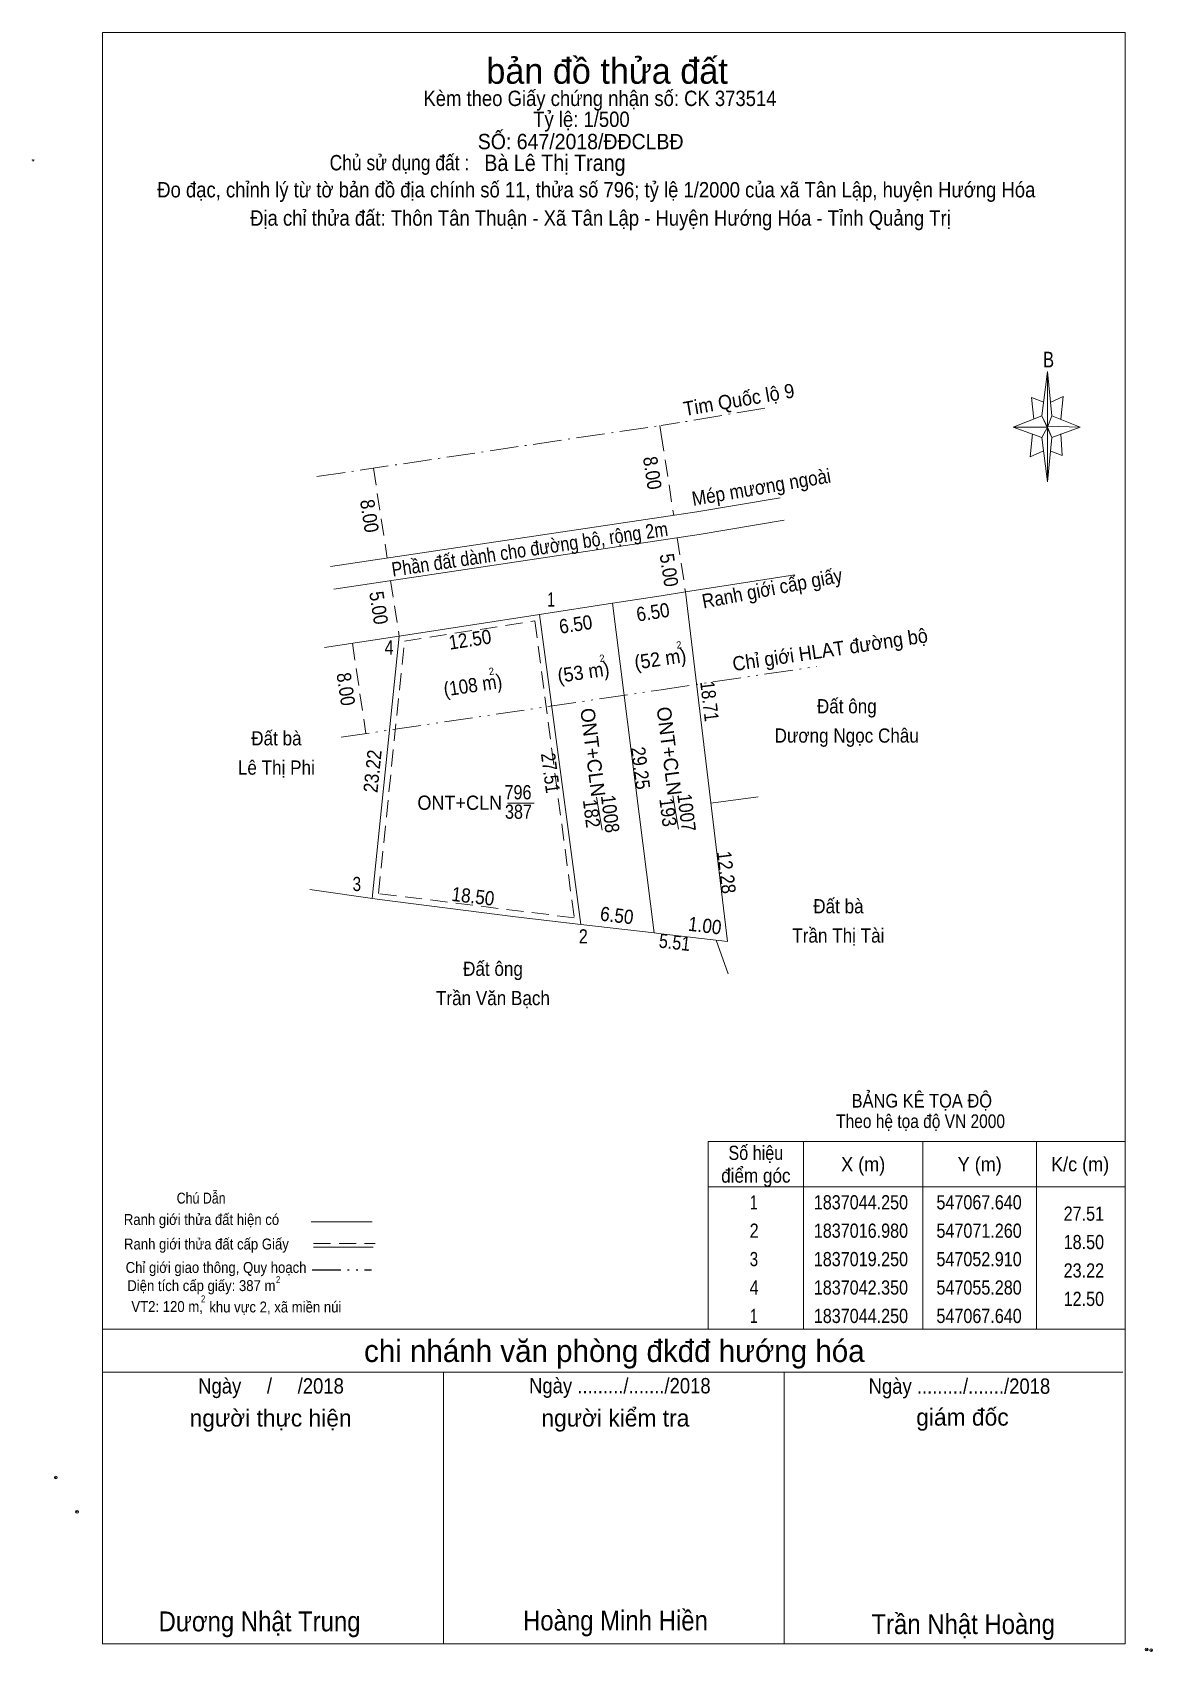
# Model space of a CAD drawing. Header units: metres. Extents: x 546595 to 547263, y 1836728 to 1837099.
# Drawn here: x 547023 to 547121.6, y 1836953 to 1837095.5 of the extents above; entities that cross this region are included whole.
import ezdxf
from ezdxf.enums import TextEntityAlignment as Align

# ---------------------------------------------------------------- set-up
doc = ezdxf.new("R2010")
doc.units = ezdxf.units.M
doc.header["$LTSCALE"] = 0.5
doc.header["$PDMODE"] = 32
doc.header["$PDSIZE"] = 0.25
for name, pattern in [('DASH_DOUBLE_DOT', [9.2, 5, -1.2, 0.3, -1.2, 0.3, -1.2]), ('DOT_DASHED', [7.7, 5, -1.2, 0.3, -1.2]), ('DOTTED', [1.5, 0.3, -1.2]), ('MEDIUM_DASHED', [4.5, 3, -1.5])]:
    doc.linetypes.add(name, pattern=pattern)
for name, color, linetype, lineweight in [('1', 7, 'DOTTED', 13), ('10', 7, 'Continuous', 13), ('15', 7, 'Continuous', 13), ('23', 7, 'Continuous', 13), ('5', 7, 'Continuous', 13), ('61', 7, 'Continuous', 13), ('63', 7, 'Continuous', 13)]:
    doc.layers.add(name, color=color, linetype=linetype, lineweight=lineweight)
doc.layers.add('34', color=7, linetype='Continuous')
doc.layers.add('6', color=7, linetype='Continuous')

msp = doc.modelspace()

# ---------------------------------------------------------------- linework, layer by layer
at = {"layer": '1', "linetype": 'MEDIUM_DASHED'}
msp.add_lwpolyline([(547067.21, 1837043.68), (547070.68, 1837017.56), (547053.46, 1837019.69), (547055.74, 1837041.91)], close=True, dxfattribs=at)
at = {"layer": '1'}
msp.add_point((547022.99, 1837084.25), dxfattribs=at)
at = {"layer": '10'}
msp.add_line((547086.86, 1837028.2), (547082.71, 1837027.65), dxfattribs=at)
at = {"layer": '15', "linetype": 'MEDIUM_DASHED'}
for p, q in [((547078.22, 1837060.87), (547078.34, 1837060.09)), ((547078.34, 1837060.09), (547079.44, 1837052.97)), ((547053.01, 1837057.12), (547054.22, 1837049.21)), ((547079.75, 1837050.99), (547080.48, 1837046.23)), ((547054.52, 1837047.24), (547055.28, 1837042.35)), ((547051.16, 1837041.72), (547052.35, 1837033.77))]:
    msp.add_line(p, q, dxfattribs=at)
at = {"layer": '15'}
msp.add_line((547071.26, 1837016.98), (547067.64, 1837044.25), dxfattribs=at)
at = {"layer": '23'}
msp.add_line((547090.09, 1837047.74), (547080.48, 1837046.23), dxfattribs=at)
at = {"layer": '5'}
for p, q in [((547111.83, 1837061.73), (547112.33, 1837065.63)), ((547111.83, 1837059.83), (547109.33, 1837060.73)), ((547112.73, 1837061.73), (547115.23, 1837060.73)), ((547112.73, 1837059.83), (547112.33, 1837055.93)), ((547113.53, 1837060.13), (547113.63, 1837058.23)), ((547113.63, 1837058.23), (547112.63, 1837058.63)), ((547047.53, 1836990.81), (547052.91, 1836990.81)), ((547047.73, 1836988.57), (547052.99, 1836988.57)), ((547029.17, 1836981.37), (547119.17, 1836981.37)), ((547029.17, 1836977.57), (547118.97, 1836977.57)), ((547029.17, 1836977.57), (547118.97, 1836977.57)), ((547029.17, 1836977.57), (547118.97, 1836977.57)), ((547059.17, 1836953.67), (547059.17, 1836977.57)), ((547089.17, 1836953.67), (547089.17, 1836977.57)), ((547119.17, 1836953.67), (547029.17, 1836953.67))]:
    msp.add_line(p, q, dxfattribs=at)
at = {"layer": '5', "linetype": 'MEDIUM_DASHED'}
msp.add_line((547047.73, 1836988.89), (547053.17, 1836988.89), dxfattribs=at)
at = {"layer": '5', "linetype": 'DASH_DOUBLE_DOT', "lineweight": 25}
msp.add_line((547047.63, 1836986.59), (547052.85, 1836986.59), dxfattribs=at)
at = {"layer": '5'}
for points in [[(547029.17, 1837095.47), (547119.17, 1837095.47), (547119.17, 1836953.67), (547029.17, 1836953.67)], [(547112.33, 1837065.63), (547112.73, 1837061.73), (547112.33, 1837060.73)], [(547112.33, 1837060.73), (547109.33, 1837060.73), (547111.83, 1837061.73), (547112.73, 1837059.83), (547115.23, 1837060.73), (547112.33, 1837060.83)], [(547112.33, 1837060.73), (547112.33, 1837055.93), (547111.83, 1837059.83)]]:
    msp.add_lwpolyline(points, close=True, dxfattribs=at)
for points in [[(547112.63, 1837062.93), (547113.73, 1837063.43), (547113.53, 1837061.43)], [(547112.03, 1837062.93), (547110.93, 1837063.33), (547111.13, 1837061.43)], [(547112.33, 1837060.73), (547111.83, 1837061.73), (547109.33, 1837060.73)], [(547112.33, 1837060.73), (547112.73, 1837059.83), (547115.23, 1837060.73)], [(547111.03, 1837060.13), (547110.83, 1837058.13), (547111.93, 1837058.63)]]:
    msp.add_lwpolyline(points, dxfattribs=at)
for p in [(547025.05, 1836968.3), (547026.92, 1836965.29), (547121.07, 1836953.17), (547121.47, 1836953.11)]:
    msp.add_point(p, dxfattribs=at)
at = {"layer": '61', "linetype": 'DOT_DASHED'}
for p, q in [((547087.47, 1837062.41), (547079.95, 1837061.13)), ((547048.04, 1837056.38), (547078.34, 1837060.89)), ((547078.34, 1837060.89), (547079.95, 1837061.13))]:
    msp.add_line(p, q, dxfattribs=at)
at = {"layer": '61'}
for p, q in [((547088.81, 1837054.52), (547081.47, 1837053.27)), ((547049.22, 1837048.47), (547078.34, 1837052.8)), ((547078.34, 1837052.8), (547081.47, 1837053.27)), ((547089.15, 1837052.55), (547081.69, 1837051.28)), ((547049.51, 1837046.49), (547078.34, 1837050.78)), ((547078.34, 1837050.78), (547081.69, 1837051.28)), ((547067.64, 1837044.25), (547074.06, 1837045.24)), ((547074.06, 1837045.24), (547078.34, 1837045.9)), ((547077.72, 1837016.22), (547074.06, 1837045.24)), ((547078.34, 1837045.9), (547080.48, 1837046.23)), ((547080.48, 1837046.23), (547084.18, 1837015.46)), ((547052.91, 1837019.25), (547055.28, 1837042.35)), ((547047.42, 1837020.06), (547053.55, 1837019.16)), ((547071.26, 1837016.98), (547077.72, 1837016.22)), ((547077.72, 1837016.22), (547078.34, 1837016.15)), ((547078.34, 1837016.15), (547084.18, 1837015.46)), ((547083.19, 1837015.58), (547084.24, 1837012.63))]:
    msp.add_line(p, q, dxfattribs=at)
at = {"layer": '61', "linetype": 'DASH_DOUBLE_DOT'}
for p, q in [((547078.34, 1837037.63), (547092.02, 1837039.67)), ((547050.16, 1837033.44), (547078.34, 1837037.63))]:
    msp.add_line(p, q, dxfattribs=at)
at = {"layer": '61'}
for points in [[(547067.64, 1837044.25), (547055.28, 1837042.35), (547048.71, 1837041.34)], [(547053.55, 1837019.16), (547065.52, 1837017.65), (547071.26, 1837016.98)]]:
    msp.add_lwpolyline(points, dxfattribs=at)
at = {"layer": '63'}
for p, q in [((547072.65, 1837028.17), (547073.15, 1837025.26)), ((547079.37, 1837028.28), (547079.87, 1837025.37)), ((547064.82, 1837027.63), (547067.16, 1837027.63)), ((547090.87, 1836997.87), (547090.87, 1836981.37)), ((547101.37, 1836997.87), (547101.37, 1836981.37)), ((547111.37, 1836997.87), (547111.37, 1836981.37)), ((547082.47, 1836993.87), (547119.17, 1836993.87))]:
    msp.add_line(p, q, dxfattribs=at)
msp.add_lwpolyline([(547082.47, 1836997.87), (547119.17, 1836997.87), (547119.17, 1836981.37), (547082.47, 1836981.37)], close=True, dxfattribs=at)

# ---------------------------------------------------------------- texts
at = {"layer": '15'}
for s, rotation, width, p in [('Tim Quốc lộ 9', 9.66, 0.95, (547085.2801, 1837062.5336)), ('8.00', 278.779, 0.9, (547076.9493, 1837056.6054)), ('Mép mương ngoài', 9.665, 0.9, (547087.2501, 1837054.8384)), ('8.00', 278.697, 0.9, (547052.0472, 1837052.8245)), ('Phần đất dành cho đường bộ, rộng 2m', 8.466, 0.85, (547066.858, 1837049.381)), ('5.00', 278.719, 0.9, (547078.4178, 1837048.0547)), ('Ranh giới cấp giấy', 10.808, 0.9, (547088.2178, 1837045.9417)), ('5.00', 278.834, 0.9, (547052.8606, 1837044.736)), ('Chỉ giới HLAT đường bộ', 8.464, 0.95, (547093.293, 1837040.5366)), ('8.00', 278.513, 0.9, (547049.9719, 1837037.5875))]:
    msp.add_text(s, height=1.25, rotation=rotation, dxfattribs=dict(at, width=width)).set_placement(p, align=Align.CENTER)
at = {"layer": '15', "width": 0.9}
for s, p in [('Đất ông', (547094.675, 1837035.55)), ('Đất bà', (547044.47, 1837032.73)), ('Dương Ngọc Châu', (547094.67, 1837032.97)), ('Lê Thị Phi', (547044.465, 1837030.15)), ('Đất bà', (547093.94, 1837017.95)), ('Trần Thị Tài', (547093.935, 1837015.37)), ('Đất ông', (547063.535, 1837012.45)), ('Trần Văn Bạch', (547063.53, 1837009.87))]:
    msp.add_text(s, height=1.25, dxfattribs=at).set_placement(p, align=Align.CENTER)
at = {"layer": '34', "width": 0.9}
msp.add_text('Bà Lê Thị Trang', height=1.44, dxfattribs=at).set_placement((547062.77, 1837083.27))
at = {"layer": '5'}
for s, height, p in [('bản đồ thửa đất', 2.25, (547073.575, 1837090.95)), ('chi nhánh văn phòng đkđđ hướng hóa', 1.944, (547074.215, 1836978.47)), ('người thực hiện', 1.5, (547043.96, 1836972.79)), ('người kiểm tra', 1.5, (547074.305, 1836972.79)), ('giám đốc', 1.5, (547104.855, 1836972.87))]:
    msp.add_text(s, height=height, dxfattribs=at).set_placement(p, align=Align.CENTER)
for s, height, width, p in [('Kèm theo Giấy chứng nhận số: CK 373514', 1.35, 0.9, (547072.95, 1837088.99)), ('Tỷ lệ: 1/500', 1.35, 0.9, (547071.32, 1837087.15)), ('SỐ: 647/2018/ĐĐCLBĐ', 1.35, 0.95, (547071.25, 1837085.19)), ('Chủ sử dụng đất :', 1.35, 0.85, (547055.3, 1837083.33)), ('Đo đạc, chỉnh lý từ tờ bản đồ địa chính số 11, thửa số 796; tỷ lệ 1/2000 của xã Tân Lập, huyện Hướng Hóa', 1.35, 0.9, (547072.625, 1837080.95)), ('Địa chỉ thửa đất: Thôn Tân Thuận - Xã Tân Lập - Huyện Hướng Hóa - Tỉnh Quảng Trị', 1.35, 0.9, (547072.995, 1837078.46)), ('B', 1.378, 0.8, (547112.43, 1837065.99)), ('Chú Dẫn', 0.96, 0.85, (547037.845, 1836992.41)), ('Ranh giới thửa đất hiện có ', 0.96, 0.9, (547038.035, 1836990.53)), ('Ranh giới thửa đất cấp Giấy', 0.96, 0.9, (547038.31, 1836988.37)), ('Chỉ giới giao thông, Quy hoạch', 0.96, 0.9, (547039.16, 1836986.31)), ('Diện tích cấp giấy: 387 m', 0.96, 0.9, (547037.865, 1836984.71)), (' VT2: 120 m,', 0.96, 0.9, (547034.69, 1836982.87)), ('khu vực 2, xã miền núi', 0.96, 0.9, (547044.375, 1836982.83)), ('Ngày     /     /2018', 1.35, 0.9, (547043.995, 1836975.69)), ('Ngày ........./......./2018', 1.35, 0.9, (547074.7, 1836975.71)), ('Ngày ........./......./2018', 1.35, 0.9, (547104.59, 1836975.67)), ('Dương Nhật Trung', 1.75, 0.9, (547042.985, 1836954.77)), ('Hoàng Minh Hiền', 1.75, 0.9, (547074.31, 1836954.85)), ('Trần Nhật Hoàng', 1.75, 0.9, (547104.92, 1836954.53))]:
    msp.add_text(s, height=height, dxfattribs=dict(at, width=width)).set_placement(p, align=Align.CENTER)
at = {"layer": '6'}
for s, width, p in [('BẢNG KÊ TỌA ĐỘ', 0.9, (547101.28, 1837000.86)), ('Theo hệ tọa độ VN 2000', 0.85, (547101.17, 1836999.06))]:
    msp.add_text(s, height=1.2, dxfattribs=dict(at, width=width)).set_placement(p, align=Align.CENTER)
at = {"layer": '61'}
for p in [(547071.7038, 1837032.0432), (547078.4238, 1837032.1532)]:
    msp.add_text('ONT+CLN', height=1.25, rotation=277.188, dxfattribs=at).set_placement(p, align=Align.CENTER)
at = {"layer": '61', "width": 0.9}
for s, p in [('182', (547071.5991, 1837026.6582)), ('1008', (547073.2383, 1837026.6282)), ('193', (547078.3254, 1837026.7582)), ('1007', (547079.9583, 1837026.7382))]:
    msp.add_text(s, height=1.25, rotation=277.188, dxfattribs=at).set_placement(p, align=Align.CENTER)
at = {"layer": '63'}
for s, width, p in [(' 1', 0.75, (547069, 1837044.95)), (' 4', 0.85, (547054.78, 1837040.71)), (' 3', 0.8, (547051.92, 1837019.91)), (' 2', 0.85, (547071.88, 1837015.3)), ('27.51', 0.85, (547117.32, 1836990.9)), ('18.50', 0.85, (547117.32, 1836988.4)), ('23.22', 0.85, (547117.32, 1836985.9)), ('12.50', 0.85, (547117.32, 1836983.4))]:
    msp.add_text(s, height=1.25, dxfattribs=dict(at, width=width)).set_placement(p, align=Align.RIGHT)
for s, rotation, width, p in [('6.50', 8.766, 0.9, (547077.7047, 1837043.839)), ('6.50', 8.766, 0.9, (547070.9047, 1837042.769)), ('12.50', 8.739, 0.9, (547061.6, 1837041.4305)), ('(52 m)', 8.464, 0.95, (547078.348, 1837039.7315)), ('(53 m)', 8.464, 0.95, (547071.583, 1837038.5608)), ('(108 m)', 8.464, 0.9, (547061.848, 1837037.4111)), ('18.71', 276.844, 0.85, (547081.9767, 1837036.5445)), ('23.22', 84.142, 0.9, (547053.5515, 1837030.3962)), ('27.51', 277.562, 0.85, (547067.9806, 1837030.2272)), ('29.25', 277.188, 0.9, (547075.9042, 1837030.6532)), ('12.28', 276.876, 0.9, (547083.4637, 1837021.4848)), ('18.50', 353.342, 0.9, (547061.7075, 1837018.8308)), ('6.50', 353.29, 0.9, (547074.367, 1837017.1474)), ('1.00', 353.089, 0.9, (547082.1098, 1837016.2518)), ('5.51', 353.327, 0.85, (547079.4574, 1837014.7865))]:
    msp.add_text(s, height=1.25, rotation=rotation, dxfattribs=dict(at, width=width)).set_placement(p, align=Align.CENTER)
for p in [(547073.184, 1837040.0948), (547079.944, 1837041.2648), (547063.444, 1837038.9448)]:
    msp.add_text('2', height=0.625, rotation=8.464, dxfattribs=at).set_placement(p, align=Align.CENTER)
for s, height, width, p in [('796', 1.25, 0.85, (547065.735, 1837027.98)), ('ONT+CLN', 1.25, 0.95, (547060.61, 1837027.06)), ('387', 1.25, 0.85, (547065.775, 1837026.27)), ('Số hiệu', 1.25, 0.85, (547086.67, 1836996.25)), ('X (m)', 1.25, 0.95, (547096.12, 1836995.25)), ('Y (m)', 1.25, 0.95, (547106.375, 1836995.25)), ('K/c (m)', 1.25, 0.95, (547115.215, 1836995.25)), ('điểm góc', 1.25, 0.9, (547086.67, 1836994.25)), (' 1', 1.25, 0.75, (547086.32, 1836991.9)), ('1837044.250', 1.25, 0.85, (547095.92, 1836991.9)), ('547067.640', 1.25, 0.85, (547106.32, 1836991.9)), (' 2', 1.25, 0.85, (547086.325, 1836989.4)), ('1837016.980', 1.25, 0.85, (547095.92, 1836989.4)), ('547071.260', 1.25, 0.85, (547106.32, 1836989.4)), (' 3', 1.25, 0.8, (547086.315, 1836986.9)), ('1837019.250', 1.25, 0.85, (547095.92, 1836986.9)), ('547052.910', 1.25, 0.85, (547106.32, 1836986.9)), ('2', 0.625, 0.8, (547044.62, 1836985.41)), (' 4', 1.25, 0.85, (547086.32, 1836984.4)), ('1837042.350', 1.25, 0.85, (547095.92, 1836984.4)), ('547055.280', 1.25, 0.85, (547106.32, 1836984.4)), ('2', 0.625, 0.8, (547038.02, 1836983.71)), (' 1', 1.25, 0.75, (547086.32, 1836981.9)), ('1837044.250', 1.25, 0.85, (547095.92, 1836981.9)), ('547067.640', 1.25, 0.85, (547106.32, 1836981.9))]:
    msp.add_text(s, height=height, dxfattribs=dict(at, width=width)).set_placement(p, align=Align.CENTER)

doc.saveas('drawing.dxf')
